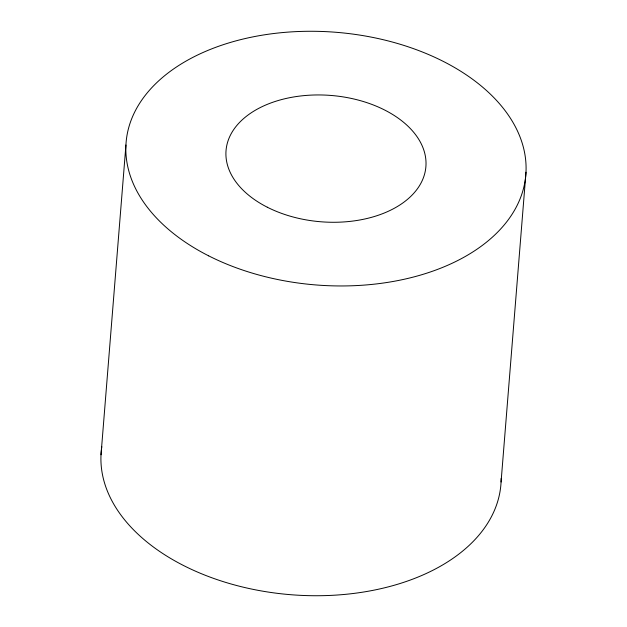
<?xml version="1.0" encoding="UTF-8"?>
<svg xmlns="http://www.w3.org/2000/svg" width="627" height="627" viewBox="0 0 627 627"><rect width="100%" height="100%" fill="white"/><g stroke="black" fill="none" stroke-linecap="round" stroke-linejoin="round"><path stroke-width="0.94" d="M101.01 454.779L125.933 145.002M501.067 481.998L525.99 172.221M501.169 478.377A200.515 126.732 4.6 0 1 291.21 594.741A200.515 126.732 4.6 0 1 101.825 446.675M208.658 255.84A200.515 126.732 4.6 0 0 525.034 181.227A200.515 126.732 4.6 0 0 244.193 38.78A200.515 126.732 4.6 0 0 208.658 255.84M267.314 207.223A100.257 63.366 4.6 0 0 425.498 169.917A100.257 63.366 4.6 0 0 285.073 98.698A100.257 63.366 4.6 0 0 267.314 207.223"/></g></svg>
